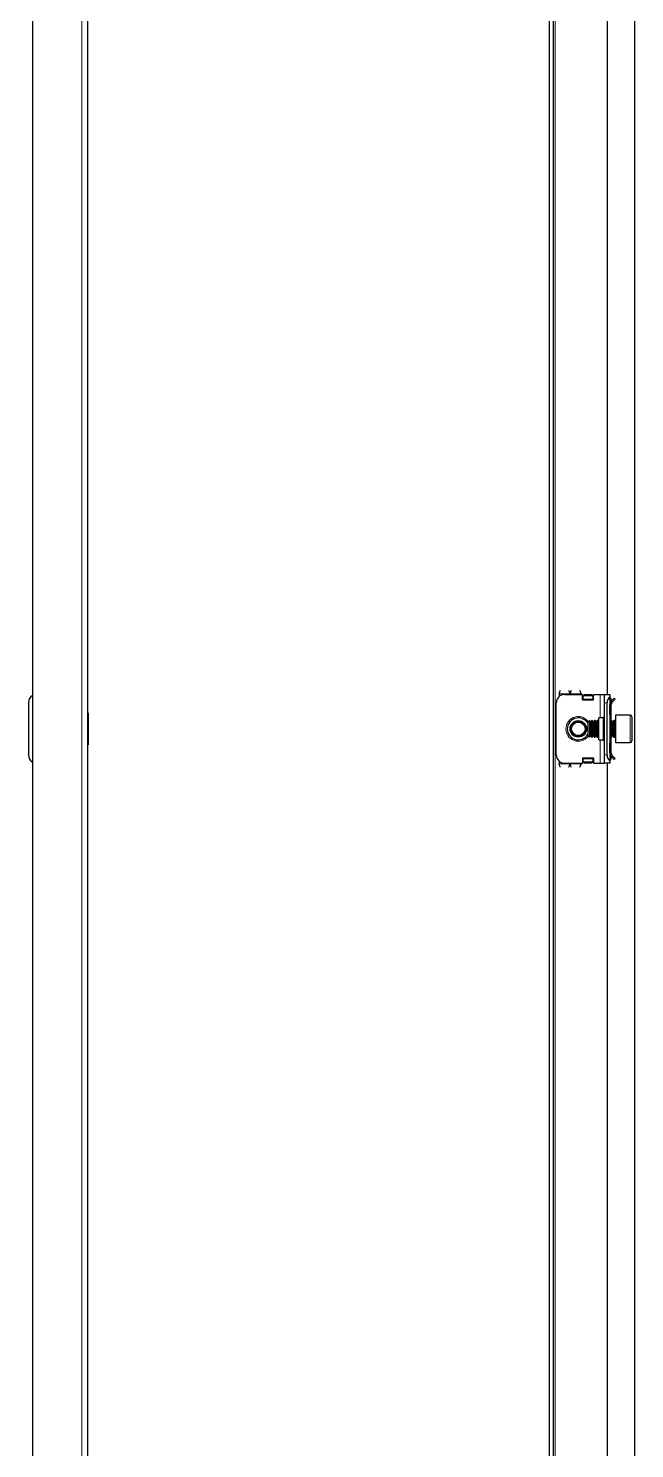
# Model space of a CAD drawing. Header units: millimetres. Extents: x -648 to 2104, y -869 to 1304.
# Drawn here: x 768 to 989, y 271 to 787 of the extents above; entities that cross this region are included whole.
import ezdxf

# ---------------------------------------------------------------- set-up
doc = ezdxf.new("R2010")
doc.units = ezdxf.units.MM

msp = doc.modelspace()

# ---------------------------------------------------------------- linework, layer by layer
at = {"color": 7, "linetype": 'Continuous', "lineweight": 25}
for p, q in [((769.88, 1200.51), (769.88, -760.49)), ((957.98, -760.49), (957.98, 1200.51)), ((959.48, -760.49), (959.48, 1200.51)), ((789.88, 1198.41), (789.88, -758.39)), ((988.98, 1169.51), (988.98, -729.49)), ((978.98, 1120.01), (978.98, 545.01)), ((961.48, 545.26), (961.48, 544.25)), ((963.48, 545.01), (969.98, 545.01)), ((969.48, 545.26), (969.48, 545.01)), ((969.98, 543.01), (969.98, 545.01)), ((970.18, 544.9), (969.98, 544.9)), ((969.98, 543.01), (973.98, 543.01)), ((970.18, 543.01), (970.18, 544.9)), ((970.23, 544.64), (970.73, 544.99)), ((970.73, 544.64), (970.23, 544.28)), ((970.23, 544.28), (970.23, 544.64)), ((970.23, 543.37), (970.23, 544.28)), ((970.23, 543.01), (970.23, 543.37)), ((970.73, 544.99), (970.73, 544.64)), ((970.73, 544.99), (973.23, 544.99)), ((970.73, 544.64), (973.23, 544.64)), ((973.23, 544.64), (973.23, 544.99)), ((973.23, 544.99), (973.73, 544.64)), ((973.73, 544.28), (973.23, 544.64)), ((973.73, 544.64), (973.73, 544.28)), ((973.73, 544.28), (973.73, 543.37)), ((973.73, 543.37), (973.73, 543.01)), ((973.98, 543.01), (973.98, 545.01)), ((973.98, 545.01), (976.48, 545.01)), ((976.48, 545.01), (977.98, 545.01)), ((977.98, 545.01), (979.98, 545.01)), ((977.98, 542.01), (977.98, 545.01)), ((979.98, 545.01), (979.98, 544.25)), ((979.98, 544.25), (979.98, 520.78)), ((979.98, 543.93), (980.19, 543.72)), ((980.48, 543.01), (980.48, 542.55)), ((980.57, 542.68), (981.54, 543.65)), ((980.92, 542.32), (980.57, 542.68)), ((980.92, 542.32), (981.89, 543.3)), ((981.54, 543.65), (981.89, 543.3)), ((768.38, 542.01), (768.38, 523.01)), ((790.13, 538.3), (789.88, 538.3)), ((790.13, 538.3), (790.13, 537.58)), ((790.13, 537.58), (790.13, 526.73)), ((960.48, 523.01), (960.48, 542.01)), ((977.98, 523.01), (977.98, 542.01)), ((978.98, 523.01), (978.98, 542.01)), ((980.48, 541.26), (979.98, 541.26)), ((979.98, 537.76), (979.98, 541.26)), ((980.48, 537.76), (979.98, 537.76)), ((980.48, 537.76), (980.48, 541.26)), ((980.48, 535.51), (980.48, 537.76)), ((987.38, 537.51), (981.98, 537.51)), ((981.98, 537.51), (981.98, 529.82)), ((972.53, 535.51), (971.98, 534.96)), ((971.98, 534.96), (971.98, 531.2)), ((972.59, 535.51), (972.53, 535.51)), ((972.53, 535.51), (972.53, 530.9)), ((972.98, 534.96), (972.59, 535.51)), ((972.59, 535.51), (972.59, 535.04)), ((972.59, 535.04), (972.59, 529.51)), ((973.37, 535.51), (972.98, 534.96)), ((972.98, 534.96), (972.98, 534.57)), ((972.98, 534.57), (972.98, 530.07)), ((973.59, 535.51), (973.37, 535.51)), ((973.37, 535.51), (973.37, 535.04)), ((973.37, 535.04), (973.37, 529.51)), ((973.98, 534.96), (973.59, 535.51)), ((973.59, 535.51), (973.59, 535.04)), ((973.59, 535.04), (973.59, 529.51)), ((974.37, 535.51), (973.98, 534.96)), ((973.98, 534.96), (973.98, 534.57)), ((973.98, 534.57), (973.98, 530.07)), ((974.59, 535.51), (974.37, 535.51)), ((974.37, 535.51), (974.37, 535.04)), ((974.37, 535.04), (974.37, 529.51)), ((974.98, 534.96), (974.59, 535.51)), ((974.59, 535.51), (974.59, 535.04)), ((974.59, 535.04), (974.59, 529.51)), ((975.37, 535.51), (974.98, 534.96)), ((974.98, 534.96), (974.98, 534.57)), ((974.98, 534.57), (974.98, 530.07)), ((975.59, 535.51), (975.37, 535.51)), ((975.37, 535.51), (975.37, 535.04)), ((975.37, 535.04), (975.37, 529.51)), ((975.98, 534.96), (975.59, 535.51)), ((975.59, 535.51), (975.59, 535.04)), ((975.59, 535.04), (975.59, 529.51)), ((977.48, 536.51), (975.98, 536.51)), ((975.98, 528.51), (975.98, 536.51)), ((980.37, 535.51), (979.98, 534.96)), ((980.59, 535.51), (980.37, 535.51)), ((980.37, 535.51), (980.37, 535.04)), ((980.37, 535.04), (980.37, 529.51)), ((980.98, 534.96), (980.59, 535.51)), ((980.59, 535.51), (980.59, 535.04)), ((980.59, 535.04), (980.59, 529.51)), ((981.37, 535.51), (980.98, 534.96)), ((980.98, 534.96), (980.98, 534.57)), ((980.98, 534.57), (980.98, 530.07)), ((981.73, 535.51), (981.37, 535.51)), ((981.37, 535.51), (981.37, 535.04)), ((981.37, 535.04), (981.37, 529.51)), ((987.98, 536.91), (987.98, 530.14)), ((971.98, 531.2), (971.98, 530.07)), ((971.98, 530.07), (972.53, 529.51)), ((972.53, 530.9), (972.53, 529.51)), ((972.53, 529.51), (972.59, 529.51)), ((972.59, 529.51), (972.98, 530.07)), ((972.98, 530.07), (973.37, 529.51)), ((973.37, 529.51), (973.59, 529.51)), ((973.59, 529.51), (973.98, 530.07)), ((973.98, 530.07), (974.37, 529.51)), ((974.37, 529.51), (974.59, 529.51)), ((974.59, 529.51), (974.98, 530.07)), ((974.98, 530.07), (975.37, 529.51)), ((975.37, 529.51), (975.59, 529.51)), ((975.59, 529.51), (975.98, 530.07)), ((975.98, 528.51), (977.48, 528.51)), ((979.98, 530.07), (980.37, 529.51)), ((979.98, 527.26), (980.48, 527.26)), ((979.98, 523.76), (979.98, 527.26)), ((980.37, 529.51), (980.59, 529.51)), ((980.48, 527.26), (980.48, 529.51)), ((980.48, 523.76), (980.48, 527.26)), ((980.59, 529.51), (980.98, 530.07)), ((980.98, 530.07), (981.37, 529.51)), ((981.37, 529.51), (981.73, 529.51)), ((981.98, 529.82), (981.98, 527.51)), ((981.98, 527.51), (987.38, 527.51)), ((987.98, 530.14), (987.98, 528.11)), ((789.88, 526.73), (790.13, 526.73)), ((969.98, 522.01), (969.98, 520.01)), ((969.98, 522.01), (973.98, 522.01)), ((970.18, 520.13), (970.18, 522.01)), ((970.23, 521.66), (970.23, 522.01)), ((973.73, 522.01), (973.73, 521.66)), ((973.98, 522.01), (973.98, 520.01)), ((977.98, 520.01), (977.98, 523.01)), ((980.48, 523.76), (979.98, 523.76)), ((980.48, 522.01), (980.48, 522.41)), ((980.92, 522.7), (980.57, 522.35)), ((980.57, 522.35), (981.54, 521.38)), ((980.92, 522.7), (981.89, 521.73)), ((961.48, 520.78), (961.48, 519.76)), ((963.48, 520.01), (969.98, 520.01)), ((969.48, 520.01), (969.48, 519.76)), ((969.98, 520.13), (970.18, 520.13)), ((970.23, 520.75), (970.23, 521.66)), ((970.23, 520.75), (970.73, 520.39)), ((970.23, 520.39), (970.23, 520.75)), ((970.73, 520.04), (970.23, 520.39)), ((973.23, 520.39), (970.73, 520.39)), ((970.73, 520.39), (970.73, 520.04)), ((973.23, 520.04), (970.73, 520.04)), ((973.23, 520.39), (973.73, 520.75)), ((973.23, 520.04), (973.23, 520.39)), ((973.73, 520.39), (973.23, 520.04)), ((973.73, 521.66), (973.73, 520.75)), ((973.73, 520.75), (973.73, 520.39)), ((973.98, 520.01), (976.48, 520.01)), ((976.48, 520.01), (977.98, 520.01)), ((979.98, 520.01), (977.98, 520.01)), ((978.98, 520.01), (978.98, -79.99)), ((980.19, 521.31), (979.98, 521.1)), ((979.98, 520.78), (979.98, 520.01)), ((981.54, 521.38), (981.89, 521.73))]:
    msp.add_line(p, q, dxfattribs=at)
at = {"color": 8, "linetype": 'Continuous', "lineweight": 18}
for p, q in [((787.78, 1200.51), (787.78, -760.49)), ((960.08, -758.39), (960.08, 1198.41)), ((961.48, 545.26), (965.48, 545.26)), ((965.48, 545.26), (969.48, 545.26)), ((973.73, 543.37), (970.23, 543.37)), ((976.48, 536.51), (976.48, 545.01)), ((979.98, 543.51), (980.19, 543.72)), ((979.98, 543.01), (980.48, 543.01)), ((978.98, 542.01), (977.98, 542.01)), ((987.38, 529.82), (987.38, 537.51)), ((977.48, 528.51), (977.48, 536.51)), ((981.73, 529.51), (981.73, 535.51)), ((976.48, 520.01), (976.48, 528.51)), ((987.38, 527.51), (987.38, 529.82)), ((977.98, 523.01), (978.98, 523.01)), ((979.98, 522.01), (980.48, 522.01)), ((961.48, 519.76), (965.48, 519.76)), ((969.48, 519.76), (965.48, 519.76)), ((970.23, 521.66), (973.73, 521.66)), ((979.98, 521.51), (980.19, 521.31))]:
    msp.add_line(p, q, dxfattribs=at)
at = {"color": 7, "linetype": 'Continuous', "lineweight": 25}
for radius in [3, 2.76, 2.45]:
    msp.add_circle((968.48, 532.51), radius, dxfattribs=at)
for centre, radius, start, end in [((771.38, 542.01), 3, 120, 180), ((963.48, 542.01), 3, 90, 180), ((981.98, 542.01), 3, 131.8103, 180), ((979.48, 543.01), 1, 360, 45), ((987.38, 536.91), 0.6, 0, 90), ((968.48, 532.51), 4, 90, 331.045), ((968.48, 532.51), 4, 28.955, 90), ((977.48, 537.01), 0.5, 270, 0), ((981.73, 535.76), 0.25, 270, 0), ((977.48, 528.01), 0.5, 360, 90), ((981.73, 529.26), 0.25, 360, 90), ((987.38, 528.11), 0.6, 270, 360), ((771.38, 523.01), 3, 180, 240), ((963.48, 523.01), 3, 180, 270), ((981.98, 523.01), 3, 180, 228.1897), ((979.48, 522.01), 1, 315, 360)]:
    msp.add_arc(centre, radius, start, end, dxfattribs=at)
at = {"color": 8, "linetype": 'Continuous', "lineweight": 18}
for start, end in [(35.4622, 270), (270, 324.5378)]:
    msp.add_arc((968.48, 532.51), 4.5, start, end, dxfattribs=at)
at = {"color": 7, "linetype": 'Continuous', "lineweight": 25}
for points, knots in [([(961.48, 545.26), (961.58, 545.51), (961.77, 546), (961.96, 546.39), (962.05, 546.59)], [0, 0, 0, 0, 0.502065, 1, 1, 1, 1]), ([(964.91, 546.58), (964.99, 546.42), (965.16, 546.07), (965.35, 545.58), (965.46, 545.3), (965.48, 545.26)], [0, 0, 0, 0, 0.415483, 0.917152, 1, 1, 1, 1]), ([(965.48, 545.26), (965.58, 545.51), (965.77, 546), (965.96, 546.39), (966.05, 546.59)], [0, 0, 0, 0, 0.502065, 1, 1, 1, 1]), ([(968.91, 546.58), (968.99, 546.42), (969.16, 546.07), (969.35, 545.58), (969.46, 545.3), (969.48, 545.26)], [0, 0, 0, 0, 0.415483, 0.917152, 1, 1, 1, 1]), ([(980.57, 542.68), (980.41, 542.49), (980.11, 542.11), (979.99, 541.58), (979.98, 541.3), (979.98, 541.26)], [0, 0, 0, 0, 0.461863, 0.923726, 1, 1, 1, 1]), ([(980.92, 542.32), (980.8, 542.18), (980.62, 541.95), (980.5, 541.57), (980.49, 541.37), (980.48, 541.26)], [0, 0, 0, 0, 0.485042, 0.738404, 1, 1, 1, 1]), ([(979.98, 523.76), (980.01, 523.52), (980.06, 523.04), (980.34, 522.58), (980.54, 522.38), (980.57, 522.35)], [0, 0, 0, 0, 0.461863, 0.923726, 1, 1, 1, 1]), ([(980.48, 523.76), (980.5, 523.57), (980.53, 523.28), (980.72, 522.93), (980.85, 522.78), (980.92, 522.7)], [0, 0, 0, 0, 0.485042, 0.738404, 1, 1, 1, 1]), ([(962.05, 518.45), (961.97, 518.61), (961.8, 518.96), (961.61, 519.44), (961.5, 519.72), (961.48, 519.76)], [0, 0, 0, 0, 0.415483, 0.917152, 1, 1, 1, 1]), ([(965.48, 519.76), (965.38, 519.52), (965.19, 519.03), (965, 518.64), (964.91, 518.44)], [0, 0, 0, 0, 0.502065, 1, 1, 1, 1]), ([(966.05, 518.45), (965.97, 518.61), (965.8, 518.96), (965.61, 519.44), (965.5, 519.72), (965.48, 519.76)], [0, 0, 0, 0, 0.415483, 0.917152, 1, 1, 1, 1]), ([(969.48, 519.76), (969.38, 519.52), (969.19, 519.03), (969, 518.64), (968.91, 518.44)], [0, 0, 0, 0, 0.502065, 1, 1, 1, 1])]:
    msp.add_open_spline(points, degree=3, knots=knots, dxfattribs=at)

doc.saveas('drawing.dxf')
